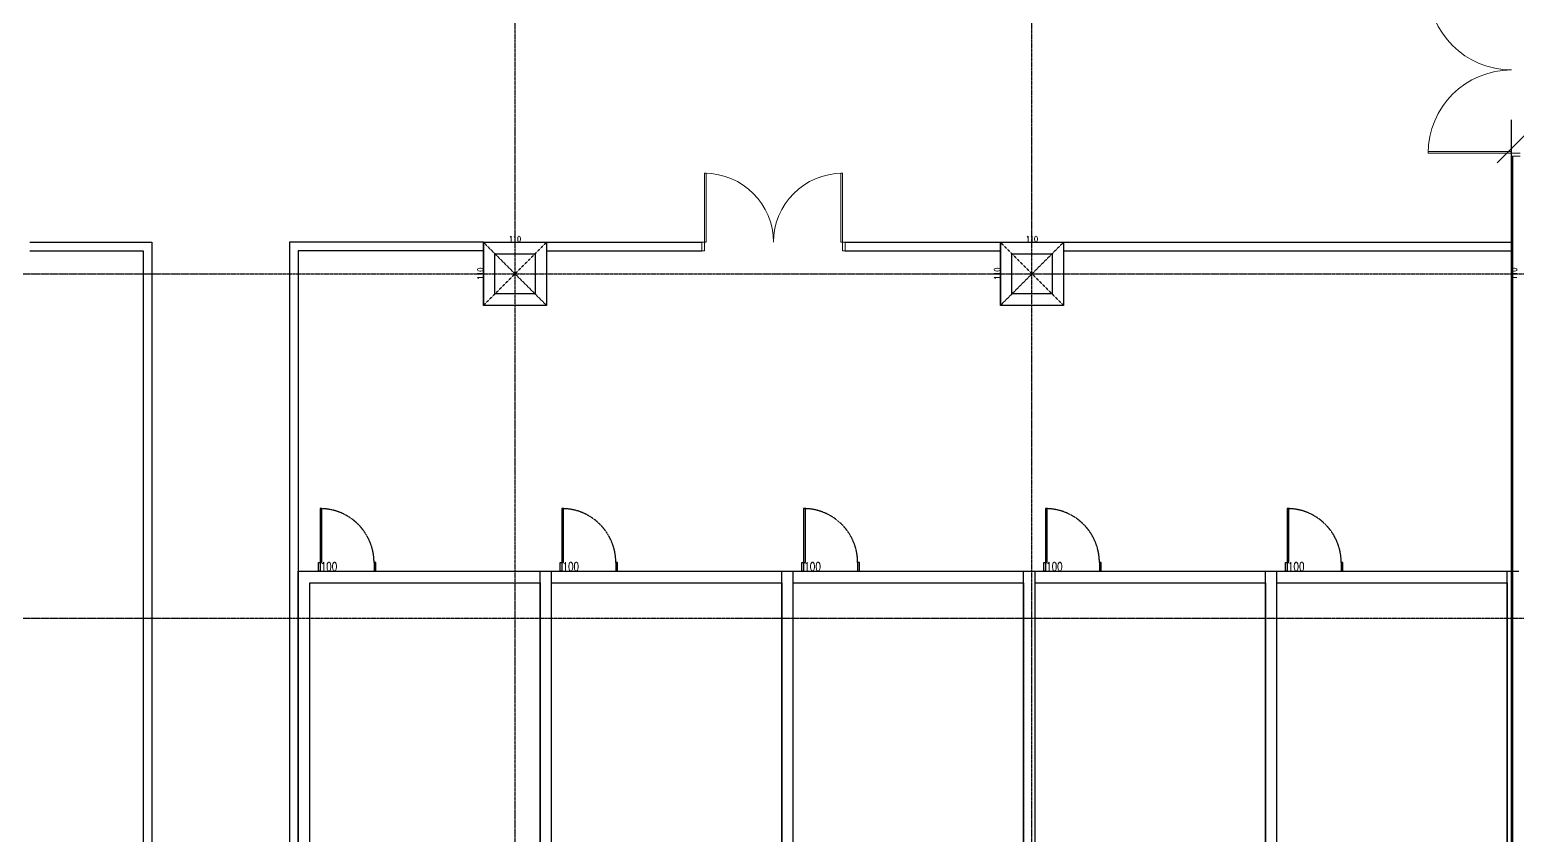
# Model space of a CAD drawing. Header units: millimetres. Extents: x -21841 to 195597, y -1659 to 112111.
# Drawn here: x 19015 to 21605, y 12372 to 13775 of the extents above; entities that cross this region are included whole.
import ezdxf
from ezdxf.enums import TextEntityAlignment as Align

# ---------------------------------------------------------------- set-up
doc = ezdxf.new("R2010")
doc.units = ezdxf.units.MM
for name, pattern in [('X-N-FAB-L10$0$COL-CEN-LIN', [3.25, 2.5, -0.25, 0.25, -0.25]), ('X-N-FAB-L10$0$DE-MMTN-F2-Z-000-P-CHEM-L10_0730$0$HIDDEN', [0.375, 0.25, -0.125]), ('X-N-FAB-L10$0$HIDDEN', [0.375, 0.25, -0.125])]:
    doc.linetypes.add(name, pattern=pattern)
for name, color, linetype in [('0-FMCS', 6, 'Continuous'), ('0-XREF', 7, 'Continuous'), ('X-N-FAB-L10$0$0-NC', 8, 'Continuous'), ('X-N-FAB-L10$0$0-ND', 8, 'Continuous'), ('X-N-FAB-L10$0$A-WALL-IN', 8, 'Continuous'), ('X-N-FAB-L10$0$CCL', 8, 'X-N-FAB-L10$0$COL-CEN-LIN'), ('X-N-FAB-L10$0$COL', 8, 'Continuous'), ('X-N-FAB-L10$0$COL-S', 8, 'Continuous'), ('X-N-FAB-L10$0$DE-MMTN-F2-Z-000-P-CHEM-L10_0730$0$DOOR', 4, 'Continuous'), ('X-N-FAB-L10$0$DOOR', 8, 'Continuous'), ('X-N-FAB-L10$0$MACHINE-DIM', 8, 'Continuous'), ('X-N-FAB-L10$0$WALL-P', 8, 'Continuous')]:
    doc.layers.add(name, color=color, linetype=linetype)
doc.styles.add('X-N-FAB-L10$0$CHINA', font='simplex.shx', dxfattribs={"width": 0.75, "bigfont": 'chineset.shx'})
doc.styles.add('X-N-FAB-L10$0$COL-NUM', font='romanc')
doc.styles.add('X-N-FAB-L10$0$DE-MMTN-F2-Z-000-P-CHEM-L10_0730$0$CHINA', font='simplex.shx', dxfattribs={"width": 0.75})
doc.styles.add('X-N-FAB-L10$0$DIM', font='simplex.shx', dxfattribs={"width": 0.67, "bigfont": 'chineset.shx'})
doc.dimstyles.new('X-N-FAB-L10$0$DE-MMTN-F2-Z-000-P-CHEM-L10_0730$0$0-Defpoint', dxfattribs={"dimtxt": 15, "dimasz": 0.5, "dimexe": 0.5, "dimexo": 0.5, "dimgap": 0.5, "dimtad": 1, "dimdsep": 46, "dimtxsty": 'X-N-FAB-L10$0$DE-MMTN-F2-Z-000-P-CHEM-L10_0730$0$CHINA', "dimblk": 'X-N-FAB-L10$0$DE-MMTN-F2-Z-000-P-CHEM-L10_0730$0$_None', "dimcen": 10, "dimclrd": 256, "dimclre": 256, "dimclrt": 256, "dimadec": 0, "dimazin": 0, "dimtfac": 1, "dimtix": 1, "dimtmove": 2, "dimatfit": 3, "dimldrblk": 'X-N-FAB-L10$0$DE-MMTN-F2-Z-000-P-CHEM-L10_0730$0$_None', "dimfxl": 0.5, "dimtolj": 1, "dimtzin": 0, "dimarcsym": 0})

# ---------------------------------------------------------------- blocks, each defined once
blk = doc.blocks.new('*D1295')
at = {"linetype": 'ByBlock', "lineweight": -2, "transparency": 16777216}
blk.add_line((19938.5, 12832), (20038.5, 12832), dxfattribs=at)
at = {"layer": 'DEFPOINTS', "color": 0, "transparency": 16777216}
for p in [(19938.5, 12832), (20038.5, 12832), (20038.5, 12832)]:
    blk.add_point(p, dxfattribs=at)
at = {"transparency": 16777216, "insert": (19957, 12840), "char_height": 15, "attachment_point": 5, "style": 'X-N-FAB-L10$0$DE-MMTN-F2-Z-000-P-CHEM-L10_0730$0$CHINA'}
blk.add_mtext('\\A1;100', dxfattribs=at)
blk = doc.blocks.new('X-N-FAB-L10$0$DE-MMTN-F2-Z-000-P-CHEM-L10_0730$0$_None')
blk = doc.blocks.new('*D1296')
at = {"linetype": 'ByBlock', "lineweight": -2, "transparency": 16777216}
blk.add_line((20359.5, 12832), (20459.5, 12832), dxfattribs=at)
at = {"layer": 'DEFPOINTS', "color": 0, "transparency": 16777216}
for p in [(20359.5, 12832), (20459.5, 12832), (20459.5, 12832)]:
    blk.add_point(p, dxfattribs=at)
at = {"transparency": 16777216, "insert": (20378, 12840), "char_height": 15, "attachment_point": 5, "style": 'X-N-FAB-L10$0$DE-MMTN-F2-Z-000-P-CHEM-L10_0730$0$CHINA'}
blk.add_mtext('\\A1;100', dxfattribs=at)
blk = doc.blocks.new('*D1297')
at = {"linetype": 'ByBlock', "lineweight": -2, "transparency": 16777216}
blk.add_line((20780.5, 12832), (20880.5, 12832), dxfattribs=at)
at = {"layer": 'DEFPOINTS', "color": 0, "transparency": 16777216}
for p in [(20780.5, 12832), (20880.5, 12832), (20880.5, 12832)]:
    blk.add_point(p, dxfattribs=at)
at = {"transparency": 16777216, "insert": (20799, 12840), "char_height": 15, "attachment_point": 5, "style": 'X-N-FAB-L10$0$DE-MMTN-F2-Z-000-P-CHEM-L10_0730$0$CHINA'}
blk.add_mtext('\\A1;100', dxfattribs=at)
blk = doc.blocks.new('*D1298')
at = {"linetype": 'ByBlock', "lineweight": -2, "transparency": 16777216}
blk.add_line((19517.5, 12832), (19617.5, 12832), dxfattribs=at)
at = {"layer": 'DEFPOINTS', "color": 0, "transparency": 16777216}
for p in [(19517.5, 12832), (19617.5, 12832), (19617.5, 12832)]:
    blk.add_point(p, dxfattribs=at)
at = {"transparency": 16777216, "insert": (19536, 12840), "char_height": 15, "attachment_point": 5, "style": 'X-N-FAB-L10$0$DE-MMTN-F2-Z-000-P-CHEM-L10_0730$0$CHINA'}
blk.add_mtext('\\A1;100', dxfattribs=at)
blk = doc.blocks.new('*D1299')
at = {"linetype": 'ByBlock', "lineweight": -2, "transparency": 16777216}
blk.add_line((21201.5, 12832), (21301.5, 12832), dxfattribs=at)
at = {"layer": 'DEFPOINTS', "color": 0, "transparency": 16777216}
for p in [(21201.5, 12832), (21301.5, 12832), (21301.5, 12832)]:
    blk.add_point(p, dxfattribs=at)
at = {"transparency": 16777216, "insert": (21220, 12840), "char_height": 15, "attachment_point": 5, "style": 'X-N-FAB-L10$0$DE-MMTN-F2-Z-000-P-CHEM-L10_0730$0$CHINA'}
blk.add_mtext('\\A1;100', dxfattribs=at)
blk = doc.blocks.new('X-N-FAB-L10')
at = {"layer": 'DEFPOINTS', "color": 8}
for p, q in [((21595, 13405), (21595, 13618.199)), ((19805, 13405), (19915, 13405)), ((19805, 13405), (19805, 13295)), ((20705, 13405), (20815, 13405)), ((20705, 13405), (20705, 13295))]:
    blk.add_line(p, q, dxfattribs=at)
at = {"layer": 'DEFPOINTS', "color": 8, "linetype": 'X-N-FAB-L10$0$HIDDEN', "ltscale": 0.1}
for p, q in [((19915, 13405), (19805, 13295)), ((19805, 13405), (19915, 13295)), ((20815, 13405), (20705, 13295)), ((20705, 13405), (20815, 13295))]:
    blk.add_line(p, q, dxfattribs=at)
at = {"layer": 'X-N-FAB-L10$0$A-WALL-IN', "color": 8}
for p, q in [((19015, 13405), (19227.5, 13405)), ((19015, 13405), (19227.5, 13405)), ((19227.5, 13405), (19227.5, 11584.6)), ((19227.5, 13405), (19227.5, 11584.6)), ((19805, 13405), (19467.5, 13405)), ((19467.5, 13405), (19467.5, 11584.6)), ((19805, 13405), (19467.5, 13405)), ((19467.5, 13405), (19467.5, 11584.6)), ((19915, 13405), (20185, 13405)), ((20435, 13405), (20705.001, 13405)), ((20815, 13405), (21595, 13405)), ((20815, 13405), (21595, 13405)), ((19015, 13390), (19212.5, 13390)), ((19015, 13390), (19212.5, 13390)), ((19212.5, 13390), (19212.5, 11584.6)), ((19212.5, 13390), (19212.5, 11584.6)), ((19805, 13390), (19482.5, 13390)), ((19482.5, 13390), (19482.5, 11584.6)), ((19805, 13390), (19482.5, 13390)), ((19482.5, 13390), (19482.5, 11584.6)), ((19915, 13390), (20185, 13390)), ((20435, 13390), (20705.001, 13390)), ((20815, 13390), (21595, 13390)), ((20815, 13390), (21595, 13390)), ((19482.5, 11605), (19482.5, 12832)), ((19482.5, 12832), (19923.5, 12832)), ((19903.5, 11605), (19903.5, 12832)), ((19903.5, 12832), (20344.5, 12832)), ((19903.5, 11605), (19903.5, 12832)), ((19923.5, 11605), (19923.5, 12832)), ((20324.5, 11605), (20324.5, 12832)), ((20324.5, 11605), (20324.5, 12832)), ((20324.5, 12832), (20765.5, 12832)), ((20344.5, 11605), (20344.5, 12832)), ((20745.5, 11605), (20745.5, 12832)), ((20745.5, 11605), (20745.5, 12832)), ((20745.5, 12832), (21186.5, 12832)), ((20765.5, 11605), (20765.5, 12832)), ((21166.5, 11605), (21166.5, 12832)), ((21166.5, 11605), (21166.5, 12832)), ((21166.5, 12832), (21607.5, 12832)), ((21186.5, 11605), (21186.5, 12832)), ((21587.5, 11605), (21587.5, 12832)), ((19502.5, 11625), (19502.5, 12812)), ((19502.5, 12812), (19903.5, 12812)), ((19903.5, 12812), (19903.5, 11625)), ((19923.5, 11625), (19923.5, 12812)), ((19923.5, 12812), (20324.5, 12812)), ((19923.5, 11635), (19923.5, 12812)), ((19923.5, 11625), (19923.5, 12812)), ((20324.5, 12812), (20324.5, 11625)), ((20344.5, 11635), (20344.5, 12812)), ((20344.5, 11625), (20344.5, 12812)), ((20344.5, 11625), (20344.5, 12812)), ((20344.5, 12812), (20745.5, 12812)), ((20745.5, 12812), (20745.5, 11625)), ((20765.5, 11635), (20765.5, 12812)), ((20765.5, 11625), (20765.5, 12812)), ((20765.5, 11625), (20765.5, 12812)), ((20765.5, 12812), (21166.5, 12812)), ((21166.5, 12812), (21166.5, 11625)), ((21186.5, 11635), (21186.5, 12812)), ((21186.5, 11625), (21186.5, 12812)), ((21186.5, 11625), (21186.5, 12812)), ((21186.5, 12812), (21587.5, 12812)), ((21587.5, 12812), (21587.5, 11625))]:
    blk.add_line(p, q, dxfattribs=at)
at = {"layer": 'X-N-FAB-L10$0$CCL', "color": 8}
for p, q in [((19860, 10600), (19860, 19760)), ((20760, 10600), (20760, 19760)), ((-720, 13350), (27370, 13350)), ((-720, 12750), (27370, 12750))]:
    blk.add_line(p, q, dxfattribs=at)
at = {"layer": 'X-N-FAB-L10$0$COL', "color": 8, "ltscale": 0.1}
for p, q in [((19805, 13405), (19915, 13405)), ((19805, 13295), (19805, 13405)), ((19915, 13405), (19915, 13295)), ((20705, 13405), (20815, 13405)), ((20705, 13295), (20705, 13405)), ((20815, 13405), (20815, 13295)), ((19915, 13295), (19805, 13295)), ((20815, 13295), (20705, 13295))]:
    blk.add_line(p, q, dxfattribs=at)
at = {"layer": 'X-N-FAB-L10$0$COL-S', "color": 8}
for p, q in [((19825, 13385), (19895, 13385)), ((19825, 13315), (19825, 13385)), ((19895, 13385), (19895, 13315)), ((20725, 13385), (20795, 13385)), ((20725, 13315), (20725, 13385)), ((20795, 13385), (20795, 13315)), ((19895, 13315), (19825, 13315)), ((20795, 13315), (20725, 13315))]:
    blk.add_line(p, q, dxfattribs=at)
at = {"layer": 'X-N-FAB-L10$0$DE-MMTN-F2-Z-000-P-CHEM-L10_0730$0$DOOR', "color": 8, "linetype": 'Continuous'}
for points in [[(19520.5, 12847), (19523.5, 12847), (19523.5, 12940.946), (19520.5, 12940.946)], [(19941.5, 12847), (19944.5, 12847), (19944.5, 12940.946), (19941.5, 12940.946)], [(20362.5, 12847), (20365.5, 12847), (20365.5, 12940.946), (20362.5, 12940.946)], [(20783.5, 12847), (20786.5, 12847), (20786.5, 12940.946), (20783.5, 12940.946)], [(21204.5, 12847), (21207.5, 12847), (21207.5, 12940.946), (21204.5, 12940.946)], [(19520.5, 12832), (19517.5, 12832), (19517.5, 12847), (19520.5, 12847)], [(19617.5, 12847), (19614.5, 12847), (19614.5, 12832), (19617.5, 12832)], [(19941.5, 12832), (19938.5, 12832), (19938.5, 12847), (19941.5, 12847)], [(20038.5, 12847), (20035.5, 12847), (20035.5, 12832), (20038.5, 12832)], [(20362.5, 12832), (20359.5, 12832), (20359.5, 12847), (20362.5, 12847)], [(20459.5, 12847), (20456.5, 12847), (20456.5, 12832), (20459.5, 12832)], [(20783.5, 12832), (20780.5, 12832), (20780.5, 12847), (20783.5, 12847)], [(20880.5, 12847), (20877.5, 12847), (20877.5, 12832), (20880.5, 12832)], [(21204.5, 12832), (21201.5, 12832), (21201.5, 12847), (21204.5, 12847)], [(21301.5, 12847), (21298.5, 12847), (21298.5, 12832), (21301.5, 12832)]]:
    blk.add_lwpolyline(points, close=True, dxfattribs=at)
at = {"layer": 'X-N-FAB-L10$0$DE-MMTN-F2-Z-000-P-CHEM-L10_0730$0$DOOR', "color": 8, "linetype": 'X-N-FAB-L10$0$DE-MMTN-F2-Z-000-P-CHEM-L10_0730$0$HIDDEN'}
for centre in [(19520.5, 12847), (19941.5, 12847), (20362.5, 12847), (20783.5, 12847), (21204.5, 12847)]:
    blk.add_arc(centre, 94, 0, 90, dxfattribs=at)
at = {"layer": 'X-N-FAB-L10$0$DOOR', "color": 8, "lineweight": 0}
for p, q in [((21595, 13563), (21450, 13563)), ((21450, 13563), (21450, 13560)), ((21450, 13560), (21595, 13560)), ((21595, 13560), (21595, 13563)), ((21595, 13560), (21595, 13555)), ((21610, 13560), (21595, 13560)), ((21595, 13555), (21610, 13555)), ((20193, 13525), (20190, 13525)), ((20190, 13525), (20190, 13405)), ((20193, 13405), (20193, 13525)), ((20427, 13405), (20427, 13525)), ((20427, 13525), (20430, 13525)), ((20430, 13525), (20430, 13405)), ((20190, 13405), (20185, 13405)), ((20185, 13405), (20185, 13390)), ((20190, 13405), (20193, 13405)), ((20190, 13390), (20190, 13405)), ((20430, 13405), (20427, 13405)), ((20430, 13405), (20435, 13405)), ((20430, 13390), (20430, 13405)), ((20435, 13405), (20435, 13390)), ((20185, 13390), (20190, 13390)), ((20435, 13390), (20430, 13390))]:
    blk.add_line(p, q, dxfattribs=at)
for centre, radius, start, end in [((21595, 13850), 145, 180, 270), ((21595, 13560), 145, 90, 180), ((20190, 13405), 120, 0, 90), ((20430, 13405), 120, 90, 180)]:
    blk.add_arc(centre, radius, start, end, dxfattribs=at)
at = {"layer": 'X-N-FAB-L10$0$MACHINE-DIM', "color": 8}
blk.add_line((21570, 13543.199), (21620, 13593.199), dxfattribs=at)
at = {"layer": 'X-N-FAB-L10$0$WALL-P', "color": 8}
for p, q in [((21595, 11515), (21595, 13555)), ((21597.5, 11515), (21597.5, 13555))]:
    blk.add_line(p, q, dxfattribs=at)
at = {"layer": 'DEFPOINTS', "color": 8, "char_height": 10, "attachment_point": 5, "style": 'X-N-FAB-L10$0$DIM'}
for insert in [(19860, 13410.5), (20760, 13410.5)]:
    blk.add_mtext('\\A1;110', dxfattribs=dict(at, insert=insert))
at = {"layer": 'DEFPOINTS', "color": 8, "char_height": 10, "attachment_point": 5, "rotation": 90, "style": 'X-N-FAB-L10$0$DIM'}
for insert in [(19799.5, 13350), (20699.5, 13350), (21599.5, 13350)]:
    blk.add_mtext('\\A1;110', dxfattribs=dict(at, insert=insert))
at = {"layer": 'X-N-FAB-L10$0$0-NC', "color": 8, "style": 'X-N-FAB-L10$0$COL-NUM'}
for p in [(1860, 19880), (2760, 19880), (3660, 19880), (4560, 19880), (5460, 19880), (6360, 19880), (7260, 19880), (8160, 19880), (9060, 19880), (9960, 19880), (10860, 19880), (11760, 19880), (12660, 19880), (13560, 19880), (14460, 19880), (15360, 19880), (16260, 19880), (17160, 19880), (18060, 19880), (18960, 19880), (19860, 19880), (20760, 19880), (21660, 19880), (22560, 19880), (-840, 13950), (-840, 13350), (-840, 12750), (-840, 12150), (-840, 11550), (-840, 10750)]:
    blk.add_attdef('GRID-Y', text='', height=120, dxfattribs=at).set_placement(p, align=Align.MIDDLE_CENTER)
at = {"layer": 'X-N-FAB-L10$0$0-ND', "color": 8, "style": 'X-N-FAB-L10$0$CHINA'}
blk.add_attdef('NO', text='', height=33.333, dxfattribs=at).set_placement((23327.5, 11380), align=Align.MIDDLE)
at = {"color": 8}
for base, p1, p2, picture, middle in [((19617.5, 12832), (19517.5, 12832), (19617.5, 12832), '*D1298', (19536.031, 12840)), ((20038.5, 12832), (19938.5, 12832), (20038.5, 12832), '*D1295', (19957.031, 12840)), ((20459.5, 12832), (20359.5, 12832), (20459.5, 12832), '*D1296', (20378.031, 12840)), ((20880.5, 12832), (20780.5, 12832), (20880.5, 12832), '*D1297', (20799.031, 12840)), ((21301.5, 12832), (21201.5, 12832), (21301.5, 12832), '*D1299', (21220.031, 12840))]:
    dim = blk.add_linear_dim(base=base, p1=p1, p2=p2, angle=359.99999, dimstyle='X-N-FAB-L10$0$DE-MMTN-F2-Z-000-P-CHEM-L10_0730$0$0-Defpoint', override={"dimpost": '<>'}, dxfattribs=at)
    dim.commit()
    dim.dimension.update_dxf_attribs({"geometry": picture, "text_midpoint": middle, "dimtype": 160})

msp = doc.modelspace()

# ---------------------------------------------------------------- block references
at = {"layer": '0-FMCS', "color": 5}
msp.add_blockref('X-N-FAB-L10', (0, 0), dxfattribs=at)
at = {"layer": '0-XREF'}
msp.add_blockref('X-N-FAB-L10', (0, 0), dxfattribs=at)

doc.saveas('drawing.dxf')
